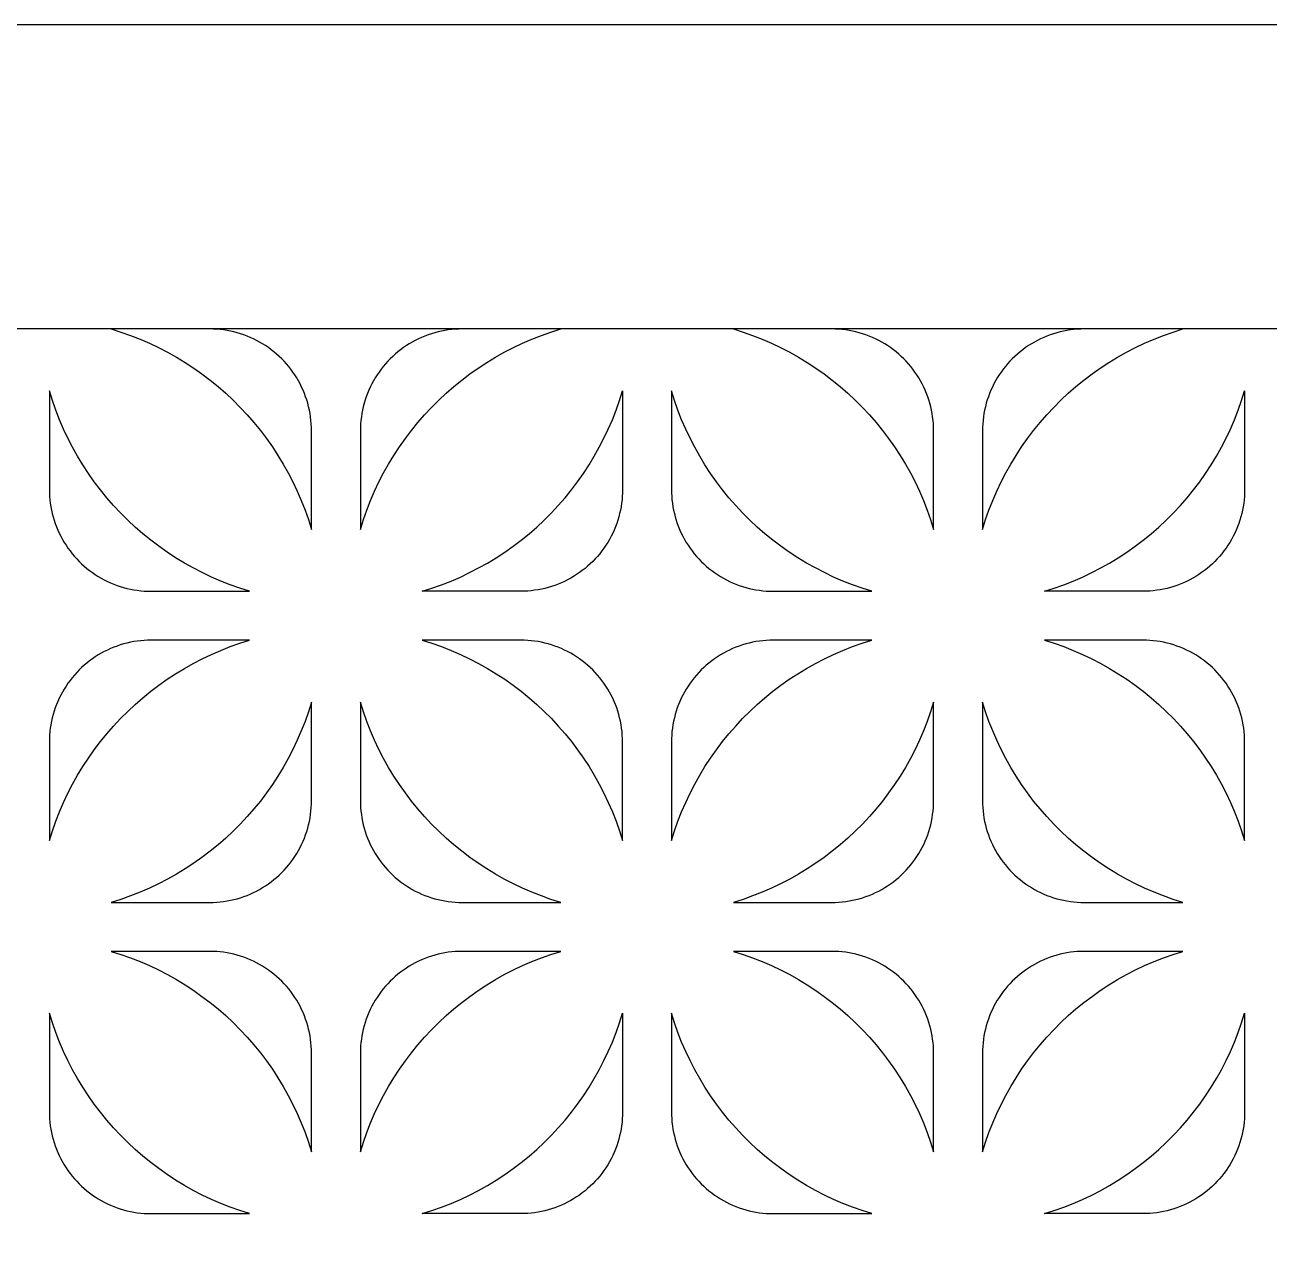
# Model space of a CAD drawing. Header units: millimetres. Extents: x 16455 to 19688, y 4050 to 7284.
# Drawn here: x 17252 to 18071, y 6486 to 7284 of the extents above; entities that cross this region are included whole.
import ezdxf

# ---------------------------------------------------------------- set-up
doc = ezdxf.new("R2010")
doc.units = ezdxf.units.MM
doc.layers.get('0').update_dxf_attribs({"color": 1, "true_color": 0xff0000})

msp = doc.modelspace()

# ---------------------------------------------------------------- linework, layer by layer
for points in [[(16454.58, 4050.49), (19687.77, 4050.49), (19687.77, 7283.68), (16454.58, 7283.68)], [(16654.58, 4250.49), (19487.77, 4250.49), (19487.77, 7083.68), (16654.58, 7083.68)]]:
    msp.add_lwpolyline(points, close=True)
for points in [[(17374.13, 7083.68), (17309.3, 7083.68)], [(17309.3, 7083.68), (17315.69, 7081.67), (17322, 7079.43), (17328.24, 7076.99), (17334.38, 7074.33), (17340.44, 7071.46), (17346.39, 7068.38), (17352.23, 7065.11), (17357.95, 7061.63), (17363.56, 7057.96), (17369.03, 7054.1), (17374.37, 7050.06), (17379.57, 7045.83), (17384.62, 7041.43), (17389.51, 7036.86), (17394.25, 7032.12), (17398.82, 7027.23), (17403.22, 7022.18), (17407.45, 7016.98), (17411.49, 7011.64), (17415.35, 7006.17), (17419.02, 7000.56), (17422.5, 6994.84), (17425.77, 6989), (17428.85, 6983.05), (17431.72, 6976.99), (17434.38, 6970.85), (17436.82, 6964.61), (17439.06, 6958.3), (17441.07, 6951.91)], [(17441.07, 7016.74), (17441.03, 7019.02), (17440.92, 7021.3), (17440.72, 7023.58), (17440.45, 7025.85), (17440.1, 7028.11), (17439.67, 7030.36), (17439.17, 7032.59), (17438.59, 7034.8), (17437.94, 7036.99), (17437.21, 7039.16), (17436.41, 7041.3), (17435.53, 7043.41), (17434.58, 7045.49), (17433.57, 7047.54), (17432.48, 7049.55), (17431.33, 7051.52), (17430.11, 7053.45), (17428.82, 7055.34), (17427.47, 7057.19), (17426.06, 7058.99), (17424.58, 7060.73), (17423.05, 7062.43), (17421.46, 7064.07), (17419.82, 7065.66), (17418.12, 7067.19), (17416.38, 7068.67), (17414.58, 7070.08), (17412.73, 7071.43), (17410.84, 7072.72), (17408.91, 7073.94), (17406.94, 7075.09), (17404.93, 7076.18), (17402.88, 7077.19), (17400.8, 7078.14), (17398.69, 7079.02), (17396.55, 7079.82), (17394.38, 7080.55), (17392.19, 7081.2), (17389.98, 7081.78), (17387.75, 7082.28), (17385.5, 7082.71), (17383.24, 7083.06), (17380.97, 7083.33), (17378.69, 7083.53), (17376.41, 7083.64), (17374.13, 7083.68)], [(17540.2, 7083.68), (17537.92, 7083.64), (17535.63, 7083.53), (17533.36, 7083.33), (17531.09, 7083.06), (17528.83, 7082.71), (17526.58, 7082.28), (17524.35, 7081.78), (17522.14, 7081.2), (17519.95, 7080.55), (17517.78, 7079.82), (17515.64, 7079.02), (17513.53, 7078.14), (17511.45, 7077.19), (17509.4, 7076.18), (17507.39, 7075.09), (17505.42, 7073.94), (17503.49, 7072.72), (17501.6, 7071.43), (17499.75, 7070.08), (17497.95, 7068.67), (17496.2, 7067.19), (17494.51, 7065.66), (17492.86, 7064.07), (17491.28, 7062.43), (17489.74, 7060.73), (17488.27, 7058.99), (17486.86, 7057.19), (17485.51, 7055.34), (17484.22, 7053.45), (17483, 7051.52), (17481.85, 7049.55), (17480.76, 7047.54), (17479.74, 7045.49), (17478.8, 7043.41), (17477.92, 7041.3), (17477.12, 7039.16), (17476.39, 7036.99), (17475.74, 7034.8), (17475.16, 7032.59), (17474.66, 7030.36), (17474.23, 7028.11), (17473.88, 7025.85), (17473.61, 7023.58), (17473.41, 7021.3), (17473.29, 7019.02), (17473.26, 7016.74)], [(17473.26, 6951.91), (17475.27, 6958.3), (17477.5, 6964.61), (17479.95, 6970.85), (17482.61, 6976.99), (17485.48, 6983.05), (17488.56, 6989), (17491.83, 6994.84), (17495.31, 7000.56), (17498.98, 7006.17), (17502.84, 7011.64), (17506.88, 7016.98), (17511.11, 7022.18), (17515.51, 7027.23), (17520.08, 7032.12), (17524.81, 7036.86), (17529.71, 7041.43), (17534.76, 7045.83), (17539.96, 7050.06), (17545.3, 7054.1), (17550.77, 7057.96), (17556.37, 7061.63), (17562.1, 7065.11), (17567.94, 7068.38), (17573.89, 7071.46), (17579.94, 7074.33), (17586.09, 7076.99), (17592.33, 7079.43), (17598.64, 7081.67), (17605.03, 7083.68)], [(17605.03, 7083.68), (17540.2, 7083.68)], [(17783.47, 7083.68), (17718.64, 7083.68)], [(17718.64, 7083.68), (17725.03, 7081.67), (17731.34, 7079.43), (17737.58, 7076.99), (17743.72, 7074.33), (17749.78, 7071.46), (17755.73, 7068.38), (17761.57, 7065.11), (17767.29, 7061.63), (17772.9, 7057.96), (17778.37, 7054.1), (17783.71, 7050.06), (17788.91, 7045.83), (17793.96, 7041.43), (17798.85, 7036.86), (17803.59, 7032.12), (17808.16, 7027.23), (17812.56, 7022.18), (17816.79, 7016.98), (17820.83, 7011.64), (17824.69, 7006.17), (17828.36, 7000.56), (17831.83, 6994.84), (17835.11, 6989), (17838.19, 6983.05), (17841.06, 6976.99), (17843.72, 6970.85), (17846.16, 6964.61), (17848.4, 6958.3), (17850.41, 6951.91)], [(17850.41, 7016.74), (17850.37, 7019.02), (17850.26, 7021.3), (17850.06, 7023.58), (17849.79, 7025.85), (17849.44, 7028.11), (17849.01, 7030.36), (17848.51, 7032.59), (17847.93, 7034.8), (17847.28, 7036.99), (17846.55, 7039.16), (17845.74, 7041.3), (17844.87, 7043.41), (17843.92, 7045.49), (17842.91, 7047.54), (17841.82, 7049.55), (17840.67, 7051.52), (17839.44, 7053.45), (17838.16, 7055.34), (17836.81, 7057.19), (17835.4, 7058.99), (17833.92, 7060.73), (17832.39, 7062.43), (17830.8, 7064.07), (17829.16, 7065.66), (17827.46, 7067.19), (17825.71, 7068.67), (17823.92, 7070.08), (17822.07, 7071.43), (17820.18, 7072.72), (17818.25, 7073.94), (17816.28, 7075.09), (17814.27, 7076.18), (17812.22, 7077.19), (17810.14, 7078.14), (17808.02, 7079.02), (17805.88, 7079.82), (17803.72, 7080.55), (17801.53, 7081.2), (17799.32, 7081.78), (17797.09, 7082.28), (17794.84, 7082.71), (17792.58, 7083.06), (17790.31, 7083.33), (17788.03, 7083.53), (17785.75, 7083.64), (17783.47, 7083.68)], [(17949.54, 7083.68), (17947.26, 7083.64), (17944.97, 7083.53), (17942.69, 7083.33), (17940.43, 7083.06), (17938.17, 7082.71), (17935.92, 7082.28), (17933.69, 7081.78), (17931.48, 7081.2), (17929.29, 7080.55), (17927.12, 7079.82), (17924.98, 7079.02), (17922.87, 7078.14), (17920.79, 7077.19), (17918.74, 7076.18), (17916.73, 7075.09), (17914.76, 7073.94), (17912.82, 7072.72), (17910.93, 7071.43), (17909.09, 7070.08), (17907.29, 7068.67), (17905.54, 7067.19), (17903.85, 7065.66), (17902.2, 7064.07), (17900.61, 7062.43), (17899.08, 7060.73), (17897.61, 7058.99), (17896.2, 7057.19), (17894.85, 7055.34), (17893.56, 7053.45), (17892.34, 7051.52), (17891.19, 7049.55), (17890.1, 7047.54), (17889.08, 7045.49), (17888.14, 7043.41), (17887.26, 7041.3), (17886.46, 7039.16), (17885.73, 7036.99), (17885.08, 7034.8), (17884.5, 7032.59), (17883.99, 7030.36), (17883.57, 7028.11), (17883.22, 7025.85), (17882.95, 7023.58), (17882.75, 7021.3), (17882.63, 7019.02), (17882.59, 7016.74)], [(17882.59, 6951.91), (17884.61, 6958.3), (17886.84, 6964.61), (17889.29, 6970.85), (17891.95, 6976.99), (17894.82, 6983.05), (17897.89, 6989), (17901.17, 6994.84), (17904.65, 7000.56), (17908.32, 7006.17), (17912.18, 7011.64), (17916.22, 7016.98), (17920.45, 7022.18), (17924.85, 7027.23), (17929.42, 7032.12), (17934.15, 7036.86), (17939.05, 7041.43), (17944.1, 7045.83), (17949.3, 7050.06), (17954.64, 7054.1), (17960.11, 7057.96), (17965.71, 7061.63), (17971.44, 7065.11), (17977.28, 7068.38), (17983.23, 7071.46), (17989.28, 7074.33), (17995.43, 7076.99), (18001.67, 7079.43), (18007.98, 7081.67), (18014.37, 7083.68)], [(18014.37, 7083.68), (17949.54, 7083.68)], [(17400.36, 6911.2), (17393.97, 6913.21), (17387.66, 6915.44), (17381.42, 6917.89), (17375.28, 6920.55), (17369.22, 6923.42), (17363.27, 6926.5), (17357.43, 6929.77), (17351.7, 6933.25), (17346.1, 6936.92), (17340.63, 6940.78), (17335.29, 6944.82), (17330.09, 6949.05), (17325.04, 6953.45), (17320.15, 6958.02), (17315.41, 6962.76), (17310.84, 6967.65), (17306.44, 6972.7), (17302.21, 6977.9), (17298.17, 6983.24), (17294.31, 6988.71), (17290.64, 6994.31), (17287.16, 7000.04), (17283.89, 7005.88), (17280.81, 7011.83), (17277.94, 7017.88), (17275.28, 7024.03), (17272.83, 7030.27), (17270.6, 7036.58), (17268.59, 7042.97)], [(17268.59, 7042.97), (17268.59, 6978.14)], [(17513.97, 6911.2), (17520.36, 6913.21), (17526.67, 6915.44), (17532.91, 6917.89), (17539.05, 6920.55), (17545.11, 6923.42), (17551.06, 6926.5), (17556.9, 6929.77), (17562.62, 6933.25), (17568.23, 6936.92), (17573.7, 6940.78), (17579.04, 6944.82), (17584.24, 6949.05), (17589.29, 6953.45), (17594.18, 6958.02), (17598.92, 6962.76), (17603.49, 6967.65), (17607.89, 6972.7), (17612.12, 6977.9), (17616.16, 6983.24), (17620.02, 6988.71), (17623.69, 6994.31), (17627.16, 7000.04), (17630.44, 7005.88), (17633.52, 7011.83), (17636.39, 7017.88), (17639.05, 7024.03), (17641.49, 7030.27), (17643.73, 7036.58), (17645.74, 7042.97)], [(17645.74, 7042.97), (17645.74, 6978.14)], [(17809.7, 6911.2), (17803.31, 6913.21), (17797, 6915.44), (17790.76, 6917.89), (17784.61, 6920.55), (17778.56, 6923.42), (17772.61, 6926.5), (17766.77, 6929.77), (17761.04, 6933.25), (17755.44, 6936.92), (17749.97, 6940.78), (17744.63, 6944.82), (17739.43, 6949.05), (17734.38, 6953.45), (17729.48, 6958.02), (17724.75, 6962.76), (17720.18, 6967.65), (17715.78, 6972.7), (17711.55, 6977.9), (17707.51, 6983.24), (17703.65, 6988.71), (17699.98, 6994.31), (17696.5, 7000.04), (17693.23, 7005.88), (17690.15, 7011.83), (17687.28, 7017.88), (17684.62, 7024.03), (17682.17, 7030.27), (17679.94, 7036.58), (17677.92, 7042.97)], [(17677.92, 7042.97), (17677.92, 6978.14)], [(17923.31, 6911.2), (17929.7, 6913.21), (17936.01, 6915.44), (17942.25, 6917.89), (17948.39, 6920.55), (17954.44, 6923.42), (17960.4, 6926.5), (17966.24, 6929.77), (17971.96, 6933.25), (17977.57, 6936.92), (17983.04, 6940.78), (17988.38, 6944.82), (17993.58, 6949.05), (17998.63, 6953.45), (18003.52, 6958.02), (18008.26, 6962.76), (18012.83, 6967.65), (18017.23, 6972.7), (18021.46, 6977.9), (18025.5, 6983.24), (18029.36, 6988.71), (18033.03, 6994.31), (18036.5, 7000.04), (18039.78, 7005.88), (18042.86, 7011.83), (18045.73, 7017.88), (18048.39, 7024.03), (18050.83, 7030.27), (18053.07, 7036.58), (18055.08, 7042.97)], [(18055.08, 7042.97), (18055.08, 6978.14)], [(17441.07, 6951.91), (17441.07, 7016.74)], [(17473.26, 7016.74), (17473.26, 6951.91)], [(17850.41, 6951.91), (17850.41, 7016.74)], [(17882.59, 7016.74), (17882.59, 6951.91)], [(17268.59, 6978.14), (17268.63, 6975.86), (17268.74, 6973.57), (17268.94, 6971.3), (17269.21, 6969.03), (17269.56, 6966.77), (17269.99, 6964.52), (17270.49, 6962.29), (17271.07, 6960.08), (17271.72, 6957.89), (17272.45, 6955.72), (17273.25, 6953.58), (17274.13, 6951.47), (17275.07, 6949.39), (17276.09, 6947.34), (17277.18, 6945.33), (17278.33, 6943.36), (17279.55, 6941.43), (17280.84, 6939.54), (17282.19, 6937.69), (17283.6, 6935.89), (17285.07, 6934.14), (17286.61, 6932.45), (17288.19, 6930.8), (17289.84, 6929.22), (17291.54, 6927.68), (17293.28, 6926.21), (17295.08, 6924.8), (17296.93, 6923.45), (17298.82, 6922.16), (17300.75, 6920.94), (17302.72, 6919.79), (17304.73, 6918.7), (17306.78, 6917.68), (17308.86, 6916.74), (17310.97, 6915.86), (17313.11, 6915.06), (17315.28, 6914.33), (17317.47, 6913.68), (17319.68, 6913.1), (17321.91, 6912.6), (17324.16, 6912.17), (17326.42, 6911.82), (17328.69, 6911.55), (17330.96, 6911.35), (17333.25, 6911.23), (17335.53, 6911.2)], [(17645.74, 6978.14), (17645.7, 6975.86), (17645.59, 6973.57), (17645.39, 6971.3), (17645.12, 6969.03), (17644.77, 6966.77), (17644.34, 6964.52), (17643.84, 6962.29), (17643.26, 6960.08), (17642.61, 6957.89), (17641.88, 6955.72), (17641.07, 6953.58), (17640.2, 6951.47), (17639.25, 6949.39), (17638.24, 6947.34), (17637.15, 6945.33), (17636, 6943.36), (17634.78, 6941.43), (17633.49, 6939.54), (17632.14, 6937.69), (17630.73, 6935.89), (17629.25, 6934.14), (17627.72, 6932.45), (17626.13, 6930.8), (17624.49, 6929.22), (17622.79, 6927.68), (17621.05, 6926.21), (17619.25, 6924.8), (17617.4, 6923.45), (17615.51, 6922.16), (17613.58, 6920.94), (17611.61, 6919.79), (17609.6, 6918.7), (17607.55, 6917.68), (17605.47, 6916.74), (17603.36, 6915.86), (17601.21, 6915.06), (17599.05, 6914.33), (17596.86, 6913.68), (17594.65, 6913.1), (17592.42, 6912.6), (17590.17, 6912.17), (17587.91, 6911.82), (17585.64, 6911.55), (17583.36, 6911.35), (17581.08, 6911.23), (17578.8, 6911.2)], [(17677.92, 6978.14), (17677.96, 6975.86), (17678.08, 6973.57), (17678.28, 6971.3), (17678.55, 6969.03), (17678.9, 6966.77), (17679.33, 6964.52), (17679.83, 6962.29), (17680.41, 6960.08), (17681.06, 6957.89), (17681.79, 6955.72), (17682.59, 6953.58), (17683.47, 6951.47), (17684.41, 6949.39), (17685.43, 6947.34), (17686.52, 6945.33), (17687.67, 6943.36), (17688.89, 6941.43), (17690.18, 6939.54), (17691.53, 6937.69), (17692.94, 6935.89), (17694.41, 6934.14), (17695.94, 6932.45), (17697.53, 6930.8), (17699.18, 6929.22), (17700.87, 6927.68), (17702.62, 6926.21), (17704.42, 6924.8), (17706.26, 6923.45), (17708.15, 6922.16), (17710.09, 6920.94), (17712.06, 6919.79), (17714.07, 6918.7), (17716.12, 6917.68), (17718.2, 6916.74), (17720.31, 6915.86), (17722.45, 6915.06), (17724.62, 6914.33), (17726.81, 6913.68), (17729.02, 6913.1), (17731.25, 6912.6), (17733.5, 6912.17), (17735.76, 6911.82), (17738.03, 6911.55), (17740.3, 6911.35), (17742.59, 6911.23), (17744.87, 6911.2)], [(18055.08, 6978.14), (18055.04, 6975.86), (18054.93, 6973.57), (18054.73, 6971.3), (18054.46, 6969.03), (18054.11, 6966.77), (18053.68, 6964.52), (18053.18, 6962.29), (18052.6, 6960.08), (18051.94, 6957.89), (18051.22, 6955.72), (18050.41, 6953.58), (18049.54, 6951.47), (18048.59, 6949.39), (18047.58, 6947.34), (18046.49, 6945.33), (18045.34, 6943.36), (18044.11, 6941.43), (18042.83, 6939.54), (18041.48, 6937.69), (18040.07, 6935.89), (18038.59, 6934.14), (18037.06, 6932.45), (18035.47, 6930.8), (18033.83, 6929.22), (18032.13, 6927.68), (18030.38, 6926.21), (18028.59, 6924.8), (18026.74, 6923.45), (18024.85, 6922.16), (18022.92, 6920.94), (18020.95, 6919.79), (18018.93, 6918.7), (18016.89, 6917.68), (18014.81, 6916.74), (18012.69, 6915.86), (18010.55, 6915.06), (18008.39, 6914.33), (18006.2, 6913.68), (18003.99, 6913.1), (18001.76, 6912.6), (17999.51, 6912.17), (17997.25, 6911.82), (17994.98, 6911.55), (17992.7, 6911.35), (17990.42, 6911.23), (17988.13, 6911.2)], [(17335.53, 6911.2), (17400.36, 6911.2)], [(17578.8, 6911.2), (17513.97, 6911.2)], [(17744.87, 6911.2), (17809.7, 6911.2)], [(17988.13, 6911.2), (17923.31, 6911.2)], [(17335.53, 6879.01), (17333.25, 6878.97), (17330.96, 6878.86), (17328.69, 6878.66), (17326.42, 6878.39), (17324.16, 6878.04), (17321.91, 6877.61), (17319.68, 6877.11), (17317.47, 6876.53), (17315.28, 6875.88), (17313.11, 6875.15), (17310.97, 6874.35), (17308.86, 6873.47), (17306.78, 6872.52), (17304.73, 6871.51), (17302.72, 6870.42), (17300.75, 6869.27), (17298.82, 6868.05), (17296.93, 6866.76), (17295.08, 6865.41), (17293.28, 6864), (17291.54, 6862.53), (17289.84, 6860.99), (17288.19, 6859.41), (17286.61, 6857.76), (17285.07, 6856.06), (17283.6, 6854.32), (17282.19, 6852.52), (17280.84, 6850.67), (17279.55, 6848.78), (17278.33, 6846.85), (17277.18, 6844.88), (17276.09, 6842.87), (17275.07, 6840.82), (17274.13, 6838.74), (17273.25, 6836.63), (17272.45, 6834.49), (17271.72, 6832.32), (17271.07, 6830.13), (17270.49, 6827.92), (17269.99, 6825.69), (17269.56, 6823.44), (17269.21, 6821.18), (17268.94, 6818.91), (17268.74, 6816.64), (17268.63, 6814.35), (17268.59, 6812.07)], [(17268.59, 6747.24), (17270.6, 6753.63), (17272.83, 6759.94), (17275.28, 6766.18), (17277.94, 6772.32), (17280.81, 6778.38), (17283.89, 6784.33), (17287.16, 6790.17), (17290.64, 6795.89), (17294.31, 6801.5), (17298.17, 6806.97), (17302.21, 6812.31), (17306.44, 6817.51), (17310.84, 6822.56), (17315.41, 6827.45), (17320.15, 6832.19), (17325.04, 6836.76), (17330.09, 6841.16), (17335.29, 6845.39), (17340.63, 6849.43), (17346.1, 6853.29), (17351.7, 6856.96), (17357.43, 6860.44), (17363.27, 6863.71), (17369.22, 6866.79), (17375.28, 6869.66), (17381.42, 6872.32), (17387.66, 6874.77), (17393.97, 6877), (17400.36, 6879.01)], [(17400.36, 6879.01), (17335.53, 6879.01)], [(17578.8, 6879.01), (17513.97, 6879.01)], [(17513.97, 6879.01), (17520.36, 6877), (17526.67, 6874.77), (17532.91, 6872.32), (17539.05, 6869.66), (17545.11, 6866.79), (17551.06, 6863.71), (17556.9, 6860.44), (17562.62, 6856.96), (17568.23, 6853.29), (17573.7, 6849.43), (17579.04, 6845.39), (17584.24, 6841.16), (17589.29, 6836.76), (17594.18, 6832.19), (17598.92, 6827.45), (17603.49, 6822.56), (17607.89, 6817.51), (17612.12, 6812.31), (17616.16, 6806.97), (17620.02, 6801.5), (17623.69, 6795.89), (17627.16, 6790.17), (17630.44, 6784.33), (17633.52, 6778.38), (17636.39, 6772.32), (17639.05, 6766.18), (17641.49, 6759.94), (17643.73, 6753.63), (17645.74, 6747.24)], [(17645.74, 6812.07), (17645.7, 6814.35), (17645.59, 6816.64), (17645.39, 6818.91), (17645.12, 6821.18), (17644.77, 6823.44), (17644.34, 6825.69), (17643.84, 6827.92), (17643.26, 6830.13), (17642.61, 6832.32), (17641.88, 6834.49), (17641.07, 6836.63), (17640.2, 6838.74), (17639.25, 6840.82), (17638.24, 6842.87), (17637.15, 6844.88), (17636, 6846.85), (17634.78, 6848.78), (17633.49, 6850.67), (17632.14, 6852.52), (17630.73, 6854.32), (17629.25, 6856.06), (17627.72, 6857.76), (17626.13, 6859.41), (17624.49, 6860.99), (17622.79, 6862.53), (17621.05, 6864), (17619.25, 6865.41), (17617.4, 6866.76), (17615.51, 6868.05), (17613.58, 6869.27), (17611.61, 6870.42), (17609.6, 6871.51), (17607.55, 6872.52), (17605.47, 6873.47), (17603.36, 6874.35), (17601.21, 6875.15), (17599.05, 6875.88), (17596.86, 6876.53), (17594.65, 6877.11), (17592.42, 6877.61), (17590.17, 6878.04), (17587.91, 6878.39), (17585.64, 6878.66), (17583.36, 6878.86), (17581.08, 6878.97), (17578.8, 6879.01)], [(17744.87, 6879.01), (17742.59, 6878.97), (17740.3, 6878.86), (17738.03, 6878.66), (17735.76, 6878.39), (17733.5, 6878.04), (17731.25, 6877.61), (17729.02, 6877.11), (17726.81, 6876.53), (17724.62, 6875.88), (17722.45, 6875.15), (17720.31, 6874.35), (17718.2, 6873.47), (17716.12, 6872.52), (17714.07, 6871.51), (17712.06, 6870.42), (17710.09, 6869.27), (17708.15, 6868.05), (17706.26, 6866.76), (17704.42, 6865.41), (17702.62, 6864), (17700.87, 6862.53), (17699.18, 6860.99), (17697.53, 6859.41), (17695.94, 6857.76), (17694.41, 6856.06), (17692.94, 6854.32), (17691.53, 6852.52), (17690.18, 6850.67), (17688.89, 6848.78), (17687.67, 6846.85), (17686.52, 6844.88), (17685.43, 6842.87), (17684.41, 6840.82), (17683.47, 6838.74), (17682.59, 6836.63), (17681.79, 6834.49), (17681.06, 6832.32), (17680.41, 6830.13), (17679.83, 6827.92), (17679.33, 6825.69), (17678.9, 6823.44), (17678.55, 6821.18), (17678.28, 6818.91), (17678.08, 6816.64), (17677.96, 6814.35), (17677.92, 6812.07)], [(17677.92, 6747.24), (17679.94, 6753.63), (17682.17, 6759.94), (17684.62, 6766.18), (17687.28, 6772.32), (17690.15, 6778.38), (17693.23, 6784.33), (17696.5, 6790.17), (17699.98, 6795.89), (17703.65, 6801.5), (17707.51, 6806.97), (17711.55, 6812.31), (17715.78, 6817.51), (17720.18, 6822.56), (17724.75, 6827.45), (17729.48, 6832.19), (17734.38, 6836.76), (17739.43, 6841.16), (17744.63, 6845.39), (17749.97, 6849.43), (17755.44, 6853.29), (17761.04, 6856.96), (17766.77, 6860.44), (17772.61, 6863.71), (17778.56, 6866.79), (17784.61, 6869.66), (17790.76, 6872.32), (17797, 6874.77), (17803.31, 6877), (17809.7, 6879.01)], [(17809.7, 6879.01), (17744.87, 6879.01)], [(17988.13, 6879.01), (17923.31, 6879.01)], [(17923.31, 6879.01), (17929.7, 6877), (17936.01, 6874.77), (17942.25, 6872.32), (17948.39, 6869.66), (17954.44, 6866.79), (17960.4, 6863.71), (17966.24, 6860.44), (17971.96, 6856.96), (17977.57, 6853.29), (17983.04, 6849.43), (17988.38, 6845.39), (17993.58, 6841.16), (17998.63, 6836.76), (18003.52, 6832.19), (18008.26, 6827.45), (18012.83, 6822.56), (18017.23, 6817.51), (18021.46, 6812.31), (18025.5, 6806.97), (18029.36, 6801.5), (18033.03, 6795.89), (18036.5, 6790.17), (18039.78, 6784.33), (18042.86, 6778.38), (18045.73, 6772.32), (18048.39, 6766.18), (18050.83, 6759.94), (18053.07, 6753.63), (18055.08, 6747.24)], [(18055.08, 6812.07), (18055.04, 6814.35), (18054.93, 6816.64), (18054.73, 6818.91), (18054.46, 6821.18), (18054.11, 6823.44), (18053.68, 6825.69), (18053.18, 6827.92), (18052.6, 6830.13), (18051.94, 6832.32), (18051.22, 6834.49), (18050.41, 6836.63), (18049.54, 6838.74), (18048.59, 6840.82), (18047.58, 6842.87), (18046.49, 6844.88), (18045.34, 6846.85), (18044.11, 6848.78), (18042.83, 6850.67), (18041.48, 6852.52), (18040.07, 6854.32), (18038.59, 6856.06), (18037.06, 6857.76), (18035.47, 6859.41), (18033.83, 6860.99), (18032.13, 6862.53), (18030.38, 6864), (18028.59, 6865.41), (18026.74, 6866.76), (18024.85, 6868.05), (18022.92, 6869.27), (18020.95, 6870.42), (18018.93, 6871.51), (18016.89, 6872.52), (18014.81, 6873.47), (18012.69, 6874.35), (18010.55, 6875.15), (18008.39, 6875.88), (18006.2, 6876.53), (18003.99, 6877.11), (18001.76, 6877.61), (17999.51, 6878.04), (17997.25, 6878.39), (17994.98, 6878.66), (17992.7, 6878.86), (17990.42, 6878.97), (17988.13, 6879.01)], [(17441.07, 6838.3), (17439.06, 6831.91), (17436.82, 6825.6), (17434.38, 6819.36), (17431.72, 6813.22), (17428.85, 6807.16), (17425.77, 6801.21), (17422.5, 6795.37), (17419.02, 6789.65), (17415.35, 6784.04), (17411.49, 6778.57), (17407.45, 6773.23), (17403.22, 6768.03), (17398.82, 6762.98), (17394.25, 6758.09), (17389.51, 6753.35), (17384.62, 6748.78), (17379.57, 6744.38), (17374.37, 6740.15), (17369.03, 6736.11), (17363.56, 6732.25), (17357.95, 6728.58), (17352.23, 6725.1), (17346.39, 6721.83), (17340.44, 6718.75), (17334.38, 6715.88), (17328.24, 6713.22), (17322, 6710.77), (17315.69, 6708.54), (17309.3, 6706.53)], [(17441.07, 6773.47), (17441.07, 6838.3)], [(17605.03, 6706.53), (17598.64, 6708.54), (17592.33, 6710.77), (17586.09, 6713.22), (17579.94, 6715.88), (17573.89, 6718.75), (17567.94, 6721.83), (17562.1, 6725.1), (17556.37, 6728.58), (17550.77, 6732.25), (17545.3, 6736.11), (17539.96, 6740.15), (17534.76, 6744.38), (17529.71, 6748.78), (17524.81, 6753.35), (17520.08, 6758.09), (17515.51, 6762.98), (17511.11, 6768.03), (17506.88, 6773.23), (17502.84, 6778.57), (17498.98, 6784.04), (17495.31, 6789.65), (17491.83, 6795.37), (17488.56, 6801.21), (17485.48, 6807.16), (17482.61, 6813.22), (17479.95, 6819.36), (17477.5, 6825.6), (17475.27, 6831.91), (17473.26, 6838.3)], [(17473.26, 6838.3), (17473.26, 6773.47)], [(17850.41, 6838.3), (17848.4, 6831.91), (17846.16, 6825.6), (17843.72, 6819.36), (17841.06, 6813.22), (17838.19, 6807.16), (17835.11, 6801.21), (17831.83, 6795.37), (17828.36, 6789.65), (17824.69, 6784.04), (17820.83, 6778.57), (17816.79, 6773.23), (17812.56, 6768.03), (17808.16, 6762.98), (17803.59, 6758.09), (17798.85, 6753.35), (17793.96, 6748.78), (17788.91, 6744.38), (17783.71, 6740.15), (17778.37, 6736.11), (17772.9, 6732.25), (17767.29, 6728.58), (17761.57, 6725.1), (17755.73, 6721.83), (17749.78, 6718.75), (17743.72, 6715.88), (17737.58, 6713.22), (17731.34, 6710.77), (17725.03, 6708.54), (17718.64, 6706.53)], [(17850.41, 6773.47), (17850.41, 6838.3)], [(18014.37, 6706.53), (18007.98, 6708.54), (18001.67, 6710.77), (17995.43, 6713.22), (17989.28, 6715.88), (17983.23, 6718.75), (17977.28, 6721.83), (17971.44, 6725.1), (17965.71, 6728.58), (17960.11, 6732.25), (17954.64, 6736.11), (17949.3, 6740.15), (17944.1, 6744.38), (17939.05, 6748.78), (17934.15, 6753.35), (17929.42, 6758.09), (17924.85, 6762.98), (17920.45, 6768.03), (17916.22, 6773.23), (17912.18, 6778.57), (17908.32, 6784.04), (17904.65, 6789.65), (17901.17, 6795.37), (17897.89, 6801.21), (17894.82, 6807.16), (17891.95, 6813.22), (17889.29, 6819.36), (17886.84, 6825.6), (17884.61, 6831.91), (17882.59, 6838.3)], [(17882.59, 6838.3), (17882.59, 6773.47)], [(17268.59, 6812.07), (17268.59, 6747.24)], [(17645.74, 6747.24), (17645.74, 6812.07)], [(17677.92, 6812.07), (17677.92, 6747.24)], [(18055.08, 6747.24), (18055.08, 6812.07)], [(17374.13, 6706.53), (17376.41, 6706.57), (17378.69, 6706.68), (17380.97, 6706.88), (17383.24, 6707.15), (17385.5, 6707.5), (17387.75, 6707.93), (17389.98, 6708.43), (17392.19, 6709.01), (17394.38, 6709.66), (17396.55, 6710.39), (17398.69, 6711.19), (17400.8, 6712.07), (17402.88, 6713.02), (17404.93, 6714.03), (17406.94, 6715.12), (17408.91, 6716.27), (17410.84, 6717.49), (17412.73, 6718.78), (17414.58, 6720.13), (17416.38, 6721.54), (17418.12, 6723.01), (17419.82, 6724.55), (17421.46, 6726.13), (17423.05, 6727.78), (17424.58, 6729.48), (17426.06, 6731.22), (17427.47, 6733.02), (17428.82, 6734.87), (17430.11, 6736.76), (17431.33, 6738.69), (17432.48, 6740.66), (17433.57, 6742.67), (17434.58, 6744.72), (17435.53, 6746.8), (17436.41, 6748.91), (17437.21, 6751.05), (17437.94, 6753.22), (17438.59, 6755.41), (17439.17, 6757.62), (17439.67, 6759.85), (17440.1, 6762.1), (17440.45, 6764.36), (17440.72, 6766.63), (17440.92, 6768.9), (17441.03, 6771.19), (17441.07, 6773.47)], [(17473.26, 6773.47), (17473.29, 6771.19), (17473.41, 6768.9), (17473.61, 6766.63), (17473.88, 6764.36), (17474.23, 6762.1), (17474.66, 6759.85), (17475.16, 6757.62), (17475.74, 6755.41), (17476.39, 6753.22), (17477.12, 6751.05), (17477.92, 6748.91), (17478.8, 6746.8), (17479.74, 6744.72), (17480.76, 6742.67), (17481.85, 6740.66), (17483, 6738.69), (17484.22, 6736.76), (17485.51, 6734.87), (17486.86, 6733.02), (17488.27, 6731.22), (17489.74, 6729.48), (17491.28, 6727.78), (17492.86, 6726.13), (17494.51, 6724.55), (17496.2, 6723.01), (17497.95, 6721.54), (17499.75, 6720.13), (17501.6, 6718.78), (17503.49, 6717.49), (17505.42, 6716.27), (17507.39, 6715.12), (17509.4, 6714.03), (17511.45, 6713.02), (17513.53, 6712.07), (17515.64, 6711.19), (17517.78, 6710.39), (17519.95, 6709.66), (17522.14, 6709.01), (17524.35, 6708.43), (17526.58, 6707.93), (17528.83, 6707.5), (17531.09, 6707.15), (17533.36, 6706.88), (17535.63, 6706.68), (17537.92, 6706.57), (17540.2, 6706.53)], [(17783.47, 6706.53), (17785.75, 6706.57), (17788.03, 6706.68), (17790.31, 6706.88), (17792.58, 6707.15), (17794.84, 6707.5), (17797.09, 6707.93), (17799.32, 6708.43), (17801.53, 6709.01), (17803.72, 6709.66), (17805.88, 6710.39), (17808.02, 6711.19), (17810.14, 6712.07), (17812.22, 6713.02), (17814.27, 6714.03), (17816.28, 6715.12), (17818.25, 6716.27), (17820.18, 6717.49), (17822.07, 6718.78), (17823.92, 6720.13), (17825.71, 6721.54), (17827.46, 6723.01), (17829.16, 6724.55), (17830.8, 6726.13), (17832.39, 6727.78), (17833.92, 6729.48), (17835.4, 6731.22), (17836.81, 6733.02), (17838.16, 6734.87), (17839.44, 6736.76), (17840.67, 6738.69), (17841.82, 6740.66), (17842.91, 6742.67), (17843.92, 6744.72), (17844.87, 6746.8), (17845.74, 6748.91), (17846.55, 6751.05), (17847.28, 6753.22), (17847.93, 6755.41), (17848.51, 6757.62), (17849.01, 6759.85), (17849.44, 6762.1), (17849.79, 6764.36), (17850.06, 6766.63), (17850.26, 6768.9), (17850.37, 6771.19), (17850.41, 6773.47)], [(17882.59, 6773.47), (17882.63, 6771.19), (17882.75, 6768.9), (17882.95, 6766.63), (17883.22, 6764.36), (17883.57, 6762.1), (17883.99, 6759.85), (17884.5, 6757.62), (17885.08, 6755.41), (17885.73, 6753.22), (17886.46, 6751.05), (17887.26, 6748.91), (17888.14, 6746.8), (17889.08, 6744.72), (17890.1, 6742.67), (17891.19, 6740.66), (17892.34, 6738.69), (17893.56, 6736.76), (17894.85, 6734.87), (17896.2, 6733.02), (17897.61, 6731.22), (17899.08, 6729.48), (17900.61, 6727.78), (17902.2, 6726.13), (17903.85, 6724.55), (17905.54, 6723.01), (17907.29, 6721.54), (17909.09, 6720.13), (17910.93, 6718.78), (17912.82, 6717.49), (17914.76, 6716.27), (17916.73, 6715.12), (17918.74, 6714.03), (17920.79, 6713.02), (17922.87, 6712.07), (17924.98, 6711.19), (17927.12, 6710.39), (17929.29, 6709.66), (17931.48, 6709.01), (17933.69, 6708.43), (17935.92, 6707.93), (17938.17, 6707.5), (17940.43, 6707.15), (17942.69, 6706.88), (17944.97, 6706.68), (17947.26, 6706.57), (17949.54, 6706.53)], [(17309.3, 6706.53), (17374.13, 6706.53)], [(17540.2, 6706.53), (17605.03, 6706.53)], [(17718.64, 6706.53), (17783.47, 6706.53)], [(17949.54, 6706.53), (18014.37, 6706.53)], [(17374.13, 6674.34), (17309.3, 6674.34)], [(17309.3, 6674.34), (17315.69, 6672.33), (17322, 6670.1), (17328.24, 6667.65), (17334.38, 6664.99), (17340.44, 6662.12), (17346.39, 6659.04), (17352.23, 6655.77), (17357.95, 6652.29), (17363.56, 6648.62), (17369.03, 6644.76), (17374.37, 6640.72), (17379.57, 6636.49), (17384.62, 6632.09), (17389.51, 6627.52), (17394.25, 6622.78), (17398.82, 6617.89), (17403.22, 6612.84), (17407.45, 6607.64), (17411.49, 6602.3), (17415.35, 6596.83), (17419.02, 6591.23), (17422.5, 6585.5), (17425.77, 6579.66), (17428.85, 6573.71), (17431.72, 6567.65), (17434.38, 6561.51), (17436.82, 6555.27), (17439.06, 6548.96), (17441.07, 6542.57)], [(17441.07, 6607.4), (17441.03, 6609.68), (17440.92, 6611.97), (17440.72, 6614.24), (17440.45, 6616.51), (17440.1, 6618.77), (17439.67, 6621.02), (17439.17, 6623.25), (17438.59, 6625.46), (17437.94, 6627.65), (17437.21, 6629.82), (17436.41, 6631.96), (17435.53, 6634.07), (17434.58, 6636.15), (17433.57, 6638.2), (17432.48, 6640.21), (17431.33, 6642.18), (17430.11, 6644.11), (17428.82, 6646), (17427.47, 6647.85), (17426.06, 6649.65), (17424.58, 6651.39), (17423.05, 6653.09), (17421.46, 6654.74), (17419.82, 6656.32), (17418.12, 6657.86), (17416.38, 6659.33), (17414.58, 6660.74), (17412.73, 6662.09), (17410.84, 6663.38), (17408.91, 6664.6), (17406.94, 6665.75), (17404.93, 6666.84), (17402.88, 6667.85), (17400.8, 6668.8), (17398.69, 6669.68), (17396.55, 6670.48), (17394.38, 6671.21), (17392.19, 6671.86), (17389.98, 6672.44), (17387.75, 6672.94), (17385.5, 6673.37), (17383.24, 6673.72), (17380.97, 6673.99), (17378.69, 6674.19), (17376.41, 6674.3), (17374.13, 6674.34)], [(17540.2, 6674.34), (17537.92, 6674.3), (17535.63, 6674.19), (17533.36, 6673.99), (17531.09, 6673.72), (17528.83, 6673.37), (17526.58, 6672.94), (17524.35, 6672.44), (17522.14, 6671.86), (17519.95, 6671.21), (17517.78, 6670.48), (17515.64, 6669.68), (17513.53, 6668.8), (17511.45, 6667.85), (17509.4, 6666.84), (17507.39, 6665.75), (17505.42, 6664.6), (17503.49, 6663.38), (17501.6, 6662.09), (17499.75, 6660.74), (17497.95, 6659.33), (17496.2, 6657.86), (17494.51, 6656.32), (17492.86, 6654.74), (17491.28, 6653.09), (17489.74, 6651.39), (17488.27, 6649.65), (17486.86, 6647.85), (17485.51, 6646), (17484.22, 6644.11), (17483, 6642.18), (17481.85, 6640.21), (17480.76, 6638.2), (17479.74, 6636.15), (17478.8, 6634.07), (17477.92, 6631.96), (17477.12, 6629.82), (17476.39, 6627.65), (17475.74, 6625.46), (17475.16, 6623.25), (17474.66, 6621.02), (17474.23, 6618.77), (17473.88, 6616.51), (17473.61, 6614.24), (17473.41, 6611.97), (17473.29, 6609.68), (17473.26, 6607.4)], [(17473.26, 6542.57), (17475.27, 6548.96), (17477.5, 6555.27), (17479.95, 6561.51), (17482.61, 6567.65), (17485.48, 6573.71), (17488.56, 6579.66), (17491.83, 6585.5), (17495.31, 6591.23), (17498.98, 6596.83), (17502.84, 6602.3), (17506.88, 6607.64), (17511.11, 6612.84), (17515.51, 6617.89), (17520.08, 6622.78), (17524.81, 6627.52), (17529.71, 6632.09), (17534.76, 6636.49), (17539.96, 6640.72), (17545.3, 6644.76), (17550.77, 6648.62), (17556.37, 6652.29), (17562.1, 6655.77), (17567.94, 6659.04), (17573.89, 6662.12), (17579.94, 6664.99), (17586.09, 6667.65), (17592.33, 6670.1), (17598.64, 6672.33), (17605.03, 6674.34)], [(17605.03, 6674.34), (17540.2, 6674.34)], [(17783.47, 6674.34), (17718.64, 6674.34)], [(17718.64, 6674.34), (17725.03, 6672.33), (17731.34, 6670.1), (17737.58, 6667.65), (17743.72, 6664.99), (17749.78, 6662.12), (17755.73, 6659.04), (17761.57, 6655.77), (17767.29, 6652.29), (17772.9, 6648.62), (17778.37, 6644.76), (17783.71, 6640.72), (17788.91, 6636.49), (17793.96, 6632.09), (17798.85, 6627.52), (17803.59, 6622.78), (17808.16, 6617.89), (17812.56, 6612.84), (17816.79, 6607.64), (17820.83, 6602.3), (17824.69, 6596.83), (17828.36, 6591.23), (17831.83, 6585.5), (17835.11, 6579.66), (17838.19, 6573.71), (17841.06, 6567.65), (17843.72, 6561.51), (17846.16, 6555.27), (17848.4, 6548.96), (17850.41, 6542.57)], [(17850.41, 6607.4), (17850.37, 6609.68), (17850.26, 6611.97), (17850.06, 6614.24), (17849.79, 6616.51), (17849.44, 6618.77), (17849.01, 6621.02), (17848.51, 6623.25), (17847.93, 6625.46), (17847.28, 6627.65), (17846.55, 6629.82), (17845.74, 6631.96), (17844.87, 6634.07), (17843.92, 6636.15), (17842.91, 6638.2), (17841.82, 6640.21), (17840.67, 6642.18), (17839.44, 6644.11), (17838.16, 6646), (17836.81, 6647.85), (17835.4, 6649.65), (17833.92, 6651.39), (17832.39, 6653.09), (17830.8, 6654.74), (17829.16, 6656.32), (17827.46, 6657.86), (17825.71, 6659.33), (17823.92, 6660.74), (17822.07, 6662.09), (17820.18, 6663.38), (17818.25, 6664.6), (17816.28, 6665.75), (17814.27, 6666.84), (17812.22, 6667.85), (17810.14, 6668.8), (17808.02, 6669.68), (17805.88, 6670.48), (17803.72, 6671.21), (17801.53, 6671.86), (17799.32, 6672.44), (17797.09, 6672.94), (17794.84, 6673.37), (17792.58, 6673.72), (17790.31, 6673.99), (17788.03, 6674.19), (17785.75, 6674.3), (17783.47, 6674.34)], [(17949.54, 6674.34), (17947.26, 6674.3), (17944.97, 6674.19), (17942.69, 6673.99), (17940.43, 6673.72), (17938.17, 6673.37), (17935.92, 6672.94), (17933.69, 6672.44), (17931.48, 6671.86), (17929.29, 6671.21), (17927.12, 6670.48), (17924.98, 6669.68), (17922.87, 6668.8), (17920.79, 6667.85), (17918.74, 6666.84), (17916.73, 6665.75), (17914.76, 6664.6), (17912.82, 6663.38), (17910.93, 6662.09), (17909.09, 6660.74), (17907.29, 6659.33), (17905.54, 6657.86), (17903.85, 6656.32), (17902.2, 6654.74), (17900.61, 6653.09), (17899.08, 6651.39), (17897.61, 6649.65), (17896.2, 6647.85), (17894.85, 6646), (17893.56, 6644.11), (17892.34, 6642.18), (17891.19, 6640.21), (17890.1, 6638.2), (17889.08, 6636.15), (17888.14, 6634.07), (17887.26, 6631.96), (17886.46, 6629.82), (17885.73, 6627.65), (17885.08, 6625.46), (17884.5, 6623.25), (17883.99, 6621.02), (17883.57, 6618.77), (17883.22, 6616.51), (17882.95, 6614.24), (17882.75, 6611.97), (17882.63, 6609.68), (17882.59, 6607.4)], [(17882.59, 6542.57), (17884.61, 6548.96), (17886.84, 6555.27), (17889.29, 6561.51), (17891.95, 6567.65), (17894.82, 6573.71), (17897.89, 6579.66), (17901.17, 6585.5), (17904.65, 6591.23), (17908.32, 6596.83), (17912.18, 6602.3), (17916.22, 6607.64), (17920.45, 6612.84), (17924.85, 6617.89), (17929.42, 6622.78), (17934.15, 6627.52), (17939.05, 6632.09), (17944.1, 6636.49), (17949.3, 6640.72), (17954.64, 6644.76), (17960.11, 6648.62), (17965.71, 6652.29), (17971.44, 6655.77), (17977.28, 6659.04), (17983.23, 6662.12), (17989.28, 6664.99), (17995.43, 6667.65), (18001.67, 6670.1), (18007.98, 6672.33), (18014.37, 6674.34)], [(18014.37, 6674.34), (17949.54, 6674.34)], [(17400.36, 6501.86), (17393.97, 6503.87), (17387.66, 6506.11), (17381.42, 6508.55), (17375.28, 6511.21), (17369.22, 6514.08), (17363.27, 6517.16), (17357.43, 6520.43), (17351.7, 6523.91), (17346.1, 6527.58), (17340.63, 6531.44), (17335.29, 6535.48), (17330.09, 6539.71), (17325.04, 6544.11), (17320.15, 6548.68), (17315.41, 6553.42), (17310.84, 6558.31), (17306.44, 6563.36), (17302.21, 6568.56), (17298.17, 6573.9), (17294.31, 6579.37), (17290.64, 6584.98), (17287.16, 6590.7), (17283.89, 6596.54), (17280.81, 6602.49), (17277.94, 6608.55), (17275.28, 6614.69), (17272.83, 6620.93), (17270.6, 6627.24), (17268.59, 6633.63)], [(17268.59, 6633.63), (17268.59, 6568.8)], [(17513.97, 6501.86), (17520.36, 6503.87), (17526.67, 6506.11), (17532.91, 6508.55), (17539.05, 6511.21), (17545.11, 6514.08), (17551.06, 6517.16), (17556.9, 6520.43), (17562.62, 6523.91), (17568.23, 6527.58), (17573.7, 6531.44), (17579.04, 6535.48), (17584.24, 6539.71), (17589.29, 6544.11), (17594.18, 6548.68), (17598.92, 6553.42), (17603.49, 6558.31), (17607.89, 6563.36), (17612.12, 6568.56), (17616.16, 6573.9), (17620.02, 6579.37), (17623.69, 6584.98), (17627.16, 6590.7), (17630.44, 6596.54), (17633.52, 6602.49), (17636.39, 6608.55), (17639.05, 6614.69), (17641.49, 6620.93), (17643.73, 6627.24), (17645.74, 6633.63)], [(17645.74, 6633.63), (17645.74, 6568.8)], [(17809.7, 6501.86), (17803.31, 6503.87), (17797, 6506.11), (17790.76, 6508.55), (17784.61, 6511.21), (17778.56, 6514.08), (17772.61, 6517.16), (17766.77, 6520.43), (17761.04, 6523.91), (17755.44, 6527.58), (17749.97, 6531.44), (17744.63, 6535.48), (17739.43, 6539.71), (17734.38, 6544.11), (17729.48, 6548.68), (17724.75, 6553.42), (17720.18, 6558.31), (17715.78, 6563.36), (17711.55, 6568.56), (17707.51, 6573.9), (17703.65, 6579.37), (17699.98, 6584.98), (17696.5, 6590.7), (17693.23, 6596.54), (17690.15, 6602.49), (17687.28, 6608.55), (17684.62, 6614.69), (17682.17, 6620.93), (17679.94, 6627.24), (17677.92, 6633.63)], [(17677.92, 6633.63), (17677.92, 6568.8)], [(17923.31, 6501.86), (17929.7, 6503.87), (17936.01, 6506.11), (17942.25, 6508.55), (17948.39, 6511.21), (17954.44, 6514.08), (17960.4, 6517.16), (17966.24, 6520.43), (17971.96, 6523.91), (17977.57, 6527.58), (17983.04, 6531.44), (17988.38, 6535.48), (17993.58, 6539.71), (17998.63, 6544.11), (18003.52, 6548.68), (18008.26, 6553.42), (18012.83, 6558.31), (18017.23, 6563.36), (18021.46, 6568.56), (18025.5, 6573.9), (18029.36, 6579.37), (18033.03, 6584.98), (18036.5, 6590.7), (18039.78, 6596.54), (18042.86, 6602.49), (18045.73, 6608.55), (18048.39, 6614.69), (18050.83, 6620.93), (18053.07, 6627.24), (18055.08, 6633.63)], [(18055.08, 6633.63), (18055.08, 6568.8)], [(17441.07, 6542.57), (17441.07, 6607.4)], [(17473.26, 6607.4), (17473.26, 6542.57)], [(17850.41, 6542.57), (17850.41, 6607.4)], [(17882.59, 6607.4), (17882.59, 6542.57)], [(17268.59, 6568.8), (17268.63, 6566.52), (17268.74, 6564.23), (17268.94, 6561.96), (17269.21, 6559.69), (17269.56, 6557.43), (17269.99, 6555.18), (17270.49, 6552.95), (17271.07, 6550.74), (17271.72, 6548.55), (17272.45, 6546.38), (17273.25, 6544.24), (17274.13, 6542.13), (17275.07, 6540.05), (17276.09, 6538), (17277.18, 6535.99), (17278.33, 6534.02), (17279.55, 6532.09), (17280.84, 6530.2), (17282.19, 6528.35), (17283.6, 6526.55), (17285.07, 6524.81), (17286.61, 6523.11), (17288.19, 6521.47), (17289.84, 6519.88), (17291.54, 6518.34), (17293.28, 6516.87), (17295.08, 6515.46), (17296.93, 6514.11), (17298.82, 6512.82), (17300.75, 6511.6), (17302.72, 6510.45), (17304.73, 6509.36), (17306.78, 6508.35), (17308.86, 6507.4), (17310.97, 6506.52), (17313.11, 6505.72), (17315.28, 6504.99), (17317.47, 6504.34), (17319.68, 6503.76), (17321.91, 6503.26), (17324.16, 6502.83), (17326.42, 6502.48), (17328.69, 6502.21), (17330.96, 6502.01), (17333.25, 6501.9), (17335.53, 6501.86)], [(17645.74, 6568.8), (17645.7, 6566.52), (17645.59, 6564.23), (17645.39, 6561.96), (17645.12, 6559.69), (17644.77, 6557.43), (17644.34, 6555.18), (17643.84, 6552.95), (17643.26, 6550.74), (17642.61, 6548.55), (17641.88, 6546.38), (17641.07, 6544.24), (17640.2, 6542.13), (17639.25, 6540.05), (17638.24, 6538), (17637.15, 6535.99), (17636, 6534.02), (17634.78, 6532.09), (17633.49, 6530.2), (17632.14, 6528.35), (17630.73, 6526.55), (17629.25, 6524.81), (17627.72, 6523.11), (17626.13, 6521.47), (17624.49, 6519.88), (17622.79, 6518.34), (17621.05, 6516.87), (17619.25, 6515.46), (17617.4, 6514.11), (17615.51, 6512.82), (17613.58, 6511.6), (17611.61, 6510.45), (17609.6, 6509.36), (17607.55, 6508.35), (17605.47, 6507.4), (17603.36, 6506.52), (17601.21, 6505.72), (17599.05, 6504.99), (17596.86, 6504.34), (17594.65, 6503.76), (17592.42, 6503.26), (17590.17, 6502.83), (17587.91, 6502.48), (17585.64, 6502.21), (17583.36, 6502.01), (17581.08, 6501.9), (17578.8, 6501.86)], [(17677.92, 6568.8), (17677.96, 6566.52), (17678.08, 6564.23), (17678.28, 6561.96), (17678.55, 6559.69), (17678.9, 6557.43), (17679.33, 6555.18), (17679.83, 6552.95), (17680.41, 6550.74), (17681.06, 6548.55), (17681.79, 6546.38), (17682.59, 6544.24), (17683.47, 6542.13), (17684.41, 6540.05), (17685.43, 6538), (17686.52, 6535.99), (17687.67, 6534.02), (17688.89, 6532.09), (17690.18, 6530.2), (17691.53, 6528.35), (17692.94, 6526.55), (17694.41, 6524.81), (17695.94, 6523.11), (17697.53, 6521.47), (17699.18, 6519.88), (17700.87, 6518.34), (17702.62, 6516.87), (17704.42, 6515.46), (17706.26, 6514.11), (17708.15, 6512.82), (17710.09, 6511.6), (17712.06, 6510.45), (17714.07, 6509.36), (17716.12, 6508.35), (17718.2, 6507.4), (17720.31, 6506.52), (17722.45, 6505.72), (17724.62, 6504.99), (17726.81, 6504.34), (17729.02, 6503.76), (17731.25, 6503.26), (17733.5, 6502.83), (17735.76, 6502.48), (17738.03, 6502.21), (17740.3, 6502.01), (17742.59, 6501.9), (17744.87, 6501.86)], [(18055.08, 6568.8), (18055.04, 6566.52), (18054.93, 6564.23), (18054.73, 6561.96), (18054.46, 6559.69), (18054.11, 6557.43), (18053.68, 6555.18), (18053.18, 6552.95), (18052.6, 6550.74), (18051.94, 6548.55), (18051.22, 6546.38), (18050.41, 6544.24), (18049.54, 6542.13), (18048.59, 6540.05), (18047.58, 6538), (18046.49, 6535.99), (18045.34, 6534.02), (18044.11, 6532.09), (18042.83, 6530.2), (18041.48, 6528.35), (18040.07, 6526.55), (18038.59, 6524.81), (18037.06, 6523.11), (18035.47, 6521.47), (18033.83, 6519.88), (18032.13, 6518.34), (18030.38, 6516.87), (18028.59, 6515.46), (18026.74, 6514.11), (18024.85, 6512.82), (18022.92, 6511.6), (18020.95, 6510.45), (18018.93, 6509.36), (18016.89, 6508.35), (18014.81, 6507.4), (18012.69, 6506.52), (18010.55, 6505.72), (18008.39, 6504.99), (18006.2, 6504.34), (18003.99, 6503.76), (18001.76, 6503.26), (17999.51, 6502.83), (17997.25, 6502.48), (17994.98, 6502.21), (17992.7, 6502.01), (17990.42, 6501.9), (17988.13, 6501.86)], [(17335.53, 6501.86), (17400.36, 6501.86)], [(17578.8, 6501.86), (17513.97, 6501.86)], [(17744.87, 6501.86), (17809.7, 6501.86)], [(17988.13, 6501.86), (17923.31, 6501.86)]]:
    msp.add_lwpolyline(points)

doc.saveas('drawing.dxf')
